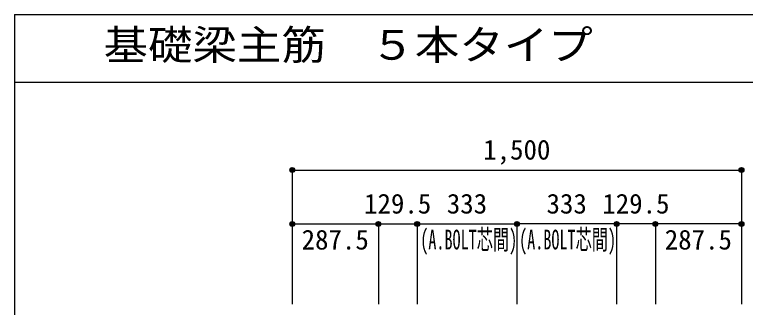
# Model space of a CAD drawing. Units: millimetres at full size, sheet at 1:30. Extents: x -5973 to 5954, y -4195 to 4201.
# Drawn here: x -5973 to -3533, y 3225 to 4201 of the extents above; entities that cross this region are included whole.
import ezdxf
from ezdxf.enums import TextEntityAlignment as Align

# ---------------------------------------------------------------- set-up
doc = ezdxf.new("R2010")
doc.units = ezdxf.units.MM
doc.header["$LTSCALE"] = 30
doc.header["$PDMODE"] = 32
doc.header["$PDSIZE"] = 15
for name, color, linetype in [('0-7_文字', 4, 'Continuous'), ('0-D_寸法', 4, 'Continuous'), ('6-7_文字', 7, 'Continuous'), ('F-0_枠', 6, 'Continuous')]:
    doc.layers.add(name, color=color, linetype=linetype)
doc.styles.add('ＭＳ ゴシック', font='')
doc.styles.get('ＭＳ ゴシック').set_extended_font_data('MS Gothic')

msp = doc.modelspace()

# ---------------------------------------------------------------- linework, layer by layer
at = {"layer": '0-D_寸法'}
for p, q in [((-5045.8, 3683.07), (-3545.8, 3683.07)), ((-5045.8, 3683.07), (-3545.8, 3683.07)), ((-5045.8, 3683.07), (-5045.8, 3503.07)), ((-5045.8, 3683.07), (-5045.8, 3503.07)), ((-3545.8, 3683.07), (-3545.8, 3503.07)), ((-5045.8, 3503.07), (-5045.8, 3236.03)), ((-5045.8, 3503.07), (-4758.3, 3503.07)), ((-4758.3, 3503.07), (-4758.3, 3236.03)), ((-4758.3, 3503.07), (-4628.8, 3503.07)), ((-4628.8, 3503.07), (-4628.8, 3236.03)), ((-4628.8, 3503.07), (-4295.8, 3503.07)), ((-3962.8, 3503.07), (-4295.8, 3503.07)), ((-4295.8, 3503.07), (-4295.8, 3236.03)), ((-3833.3, 3503.07), (-3962.8, 3503.07)), ((-3962.8, 3503.07), (-3962.8, 3236.03)), ((-3545.8, 3503.07), (-3833.3, 3503.07)), ((-3833.3, 3503.07), (-3833.3, 3236.03)), ((-3545.8, 3503.07), (-3545.8, 3236.03))]:
    msp.add_line(p, q, dxfattribs=at)
for centre, radius in [((-5045.8, 3683.07), 8), ((-5045.8, 3683.07), 7.2), ((-5045.8, 3683.07), 6.4), ((-5045.8, 3683.07), 5.6), ((-5045.8, 3683.07), 4.8), ((-5045.8, 3683.07), 4), ((-5045.8, 3683.07), 3.2), ((-5045.8, 3683.07), 2.4), ((-5045.8, 3683.07), 1.6), ((-3545.8, 3683.07), 8), ((-3545.8, 3683.07), 7.2), ((-3545.8, 3683.07), 6.4), ((-3545.8, 3683.07), 5.6), ((-3545.8, 3683.07), 4.8), ((-3545.8, 3683.07), 4), ((-3545.8, 3683.07), 3.2), ((-3545.8, 3683.07), 2.4), ((-3545.8, 3683.07), 1.6), ((-5045.8, 3683.07), 0.8), ((-3545.8, 3683.07), 0.8), ((-5045.8, 3503.07), 8), ((-5045.8, 3503.07), 7.2), ((-5045.8, 3503.07), 6.4), ((-5045.8, 3503.07), 5.6), ((-5045.8, 3503.07), 4.8), ((-5045.8, 3503.07), 4), ((-5045.8, 3503.07), 3.2), ((-5045.8, 3503.07), 2.4), ((-5045.8, 3503.07), 1.6), ((-5045.8, 3503.07), 0.8), ((-4758.3, 3503.07), 8), ((-4758.3, 3503.07), 7.2), ((-4758.3, 3503.07), 6.4), ((-4758.3, 3503.07), 5.6), ((-4758.3, 3503.07), 4.8), ((-4758.3, 3503.07), 4), ((-4758.3, 3503.07), 3.2), ((-4758.3, 3503.07), 2.4), ((-4758.3, 3503.07), 1.6), ((-4758.3, 3503.07), 0.8), ((-4628.8, 3503.07), 8), ((-4628.8, 3503.07), 7.2), ((-4628.8, 3503.07), 6.4), ((-4628.8, 3503.07), 5.6), ((-4628.8, 3503.07), 4.8), ((-4628.8, 3503.07), 4), ((-4628.8, 3503.07), 3.2), ((-4628.8, 3503.07), 2.4), ((-4628.8, 3503.07), 1.6), ((-4628.8, 3503.07), 0.8), ((-4295.8, 3503.07), 8), ((-4295.8, 3503.07), 7.2), ((-4295.8, 3503.07), 6.4), ((-4295.8, 3503.07), 5.6), ((-4295.8, 3503.07), 4.8), ((-4295.8, 3503.07), 4), ((-4295.8, 3503.07), 3.2), ((-4295.8, 3503.07), 2.4), ((-4295.8, 3503.07), 1.6), ((-4295.8, 3503.07), 0.8), ((-3962.8, 3503.07), 8), ((-3962.8, 3503.07), 7.2), ((-3962.8, 3503.07), 6.4), ((-3962.8, 3503.07), 5.6), ((-3962.8, 3503.07), 4.8), ((-3962.8, 3503.07), 4), ((-3962.8, 3503.07), 3.2), ((-3962.8, 3503.07), 2.4), ((-3962.8, 3503.07), 1.6), ((-3962.8, 3503.07), 0.8), ((-3833.3, 3503.07), 8), ((-3833.3, 3503.07), 7.2), ((-3833.3, 3503.07), 6.4), ((-3833.3, 3503.07), 5.6), ((-3833.3, 3503.07), 4.8), ((-3833.3, 3503.07), 4), ((-3833.3, 3503.07), 3.2), ((-3833.3, 3503.07), 2.4), ((-3833.3, 3503.07), 1.6), ((-3833.3, 3503.07), 0.8), ((-3545.8, 3503.07), 8), ((-3545.8, 3503.07), 7.2), ((-3545.8, 3503.07), 6.4), ((-3545.8, 3503.07), 5.6), ((-3545.8, 3503.07), 4.8), ((-3545.8, 3503.07), 4), ((-3545.8, 3503.07), 3.2), ((-3545.8, 3503.07), 2.4), ((-3545.8, 3503.07), 1.6), ((-3545.8, 3503.07), 0.8)]:
    msp.add_circle(centre, radius, dxfattribs=at)
at = {"layer": '0-D_寸法', "color": 7}
for p in [(-5045.8, 3683.07), (-5045.8, 3683.07), (-3545.8, 3683.07), (-5045.8, 3503.07), (-4758.3, 3503.07), (-4628.8, 3503.07), (-4295.8, 3503.07), (-3962.8, 3503.07), (-3833.3, 3503.07), (-3545.8, 3503.07)]:
    msp.add_point(p, dxfattribs=at)
at = {"layer": 'F-0_枠'}
for q in [(-5972.88, -4195.24), (5954.1, 4201.15)]:
    msp.add_line((-5972.88, 4201.15), q, dxfattribs=at)
at = {"layer": 'F-0_枠', "color": 2}
msp.add_line((-5972.88, 3976.15), (3723.6, 3976.15), dxfattribs=at)

# ---------------------------------------------------------------- texts
at = {"layer": '0-7_文字', "style": 'ＭＳ ゴシック', "width": 0.6}
for p in [(-4618.34, 3398.25), (-4288.26, 3398.25)]:
    msp.add_text('(A.BOLT芯間)', height=65.98, dxfattribs=at).set_placement(p, align=Align.BOTTOM_LEFT)
at = {"layer": '0-D_寸法', "style": 'ＭＳ ゴシック'}
for s, p in [('1,500', (-4408.3, 3698.07)), ('129.5', (-4806.05, 3518.07)), ('333', (-4529.8, 3518.07)), ('333', (-4196.8, 3518.07)), ('129.5', (-4010.55, 3518.07)), ('287.5', (-5014.55, 3398.07)), ('287.5', (-3802.05, 3398.07))]:
    msp.add_text(s, height=65.98, dxfattribs=at).set_placement(p, align=Align.BOTTOM_LEFT)
at = {"layer": '6-7_文字', "color": 2, "style": 'ＭＳ ゴシック', "width": 1.1}
msp.add_text('\u3000\u3000基礎梁主筋\u3000５本タイプ', height=98.97, dxfattribs=at).set_placement((-5972.88, 4021.15), align=Align.BOTTOM_LEFT)

doc.saveas('drawing.dxf')
